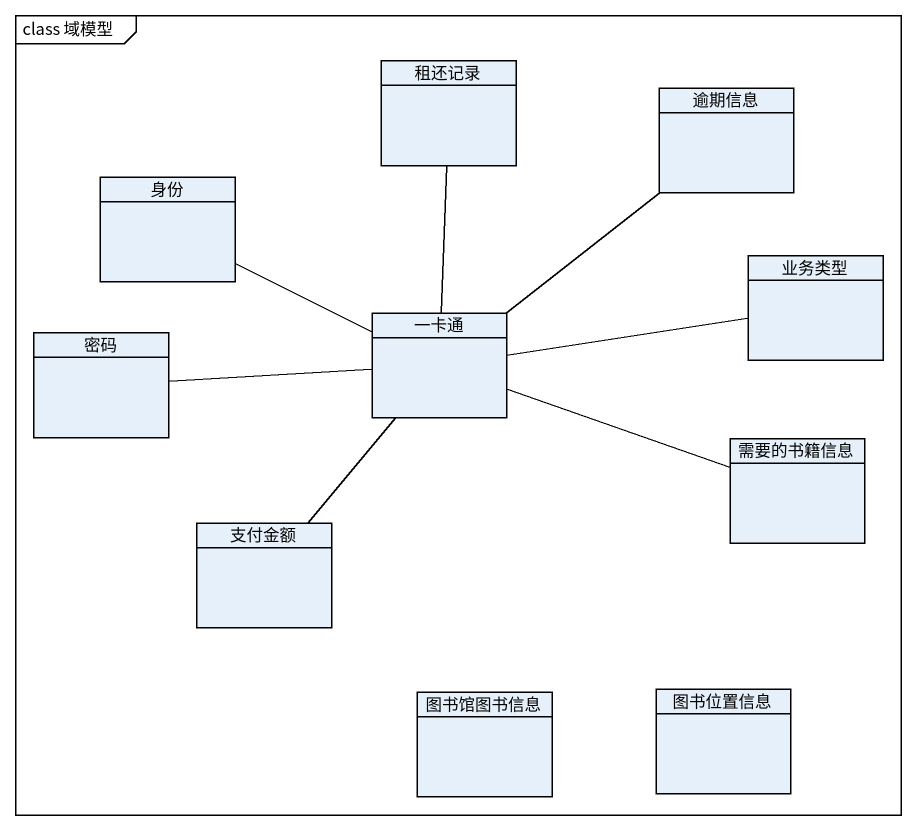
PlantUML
@startuml
mainframe class 域模型
hide circle
hide empty members
class 租还记录
class 逾期信息
class 身份
class 业务类型
class 密码
class 一卡通
class 需要的书籍信息
class 支付金额
class 图书馆图书信息
class 图书位置信息
密码 -right- 一卡通
一卡通 -up- 租还记录
一卡通 -up- 逾期信息
一卡通 -left- 身份
一卡通 -right- 业务类型
一卡通 -right- 需要的书籍信息
支付金额 -up- 一卡通
@enduml
